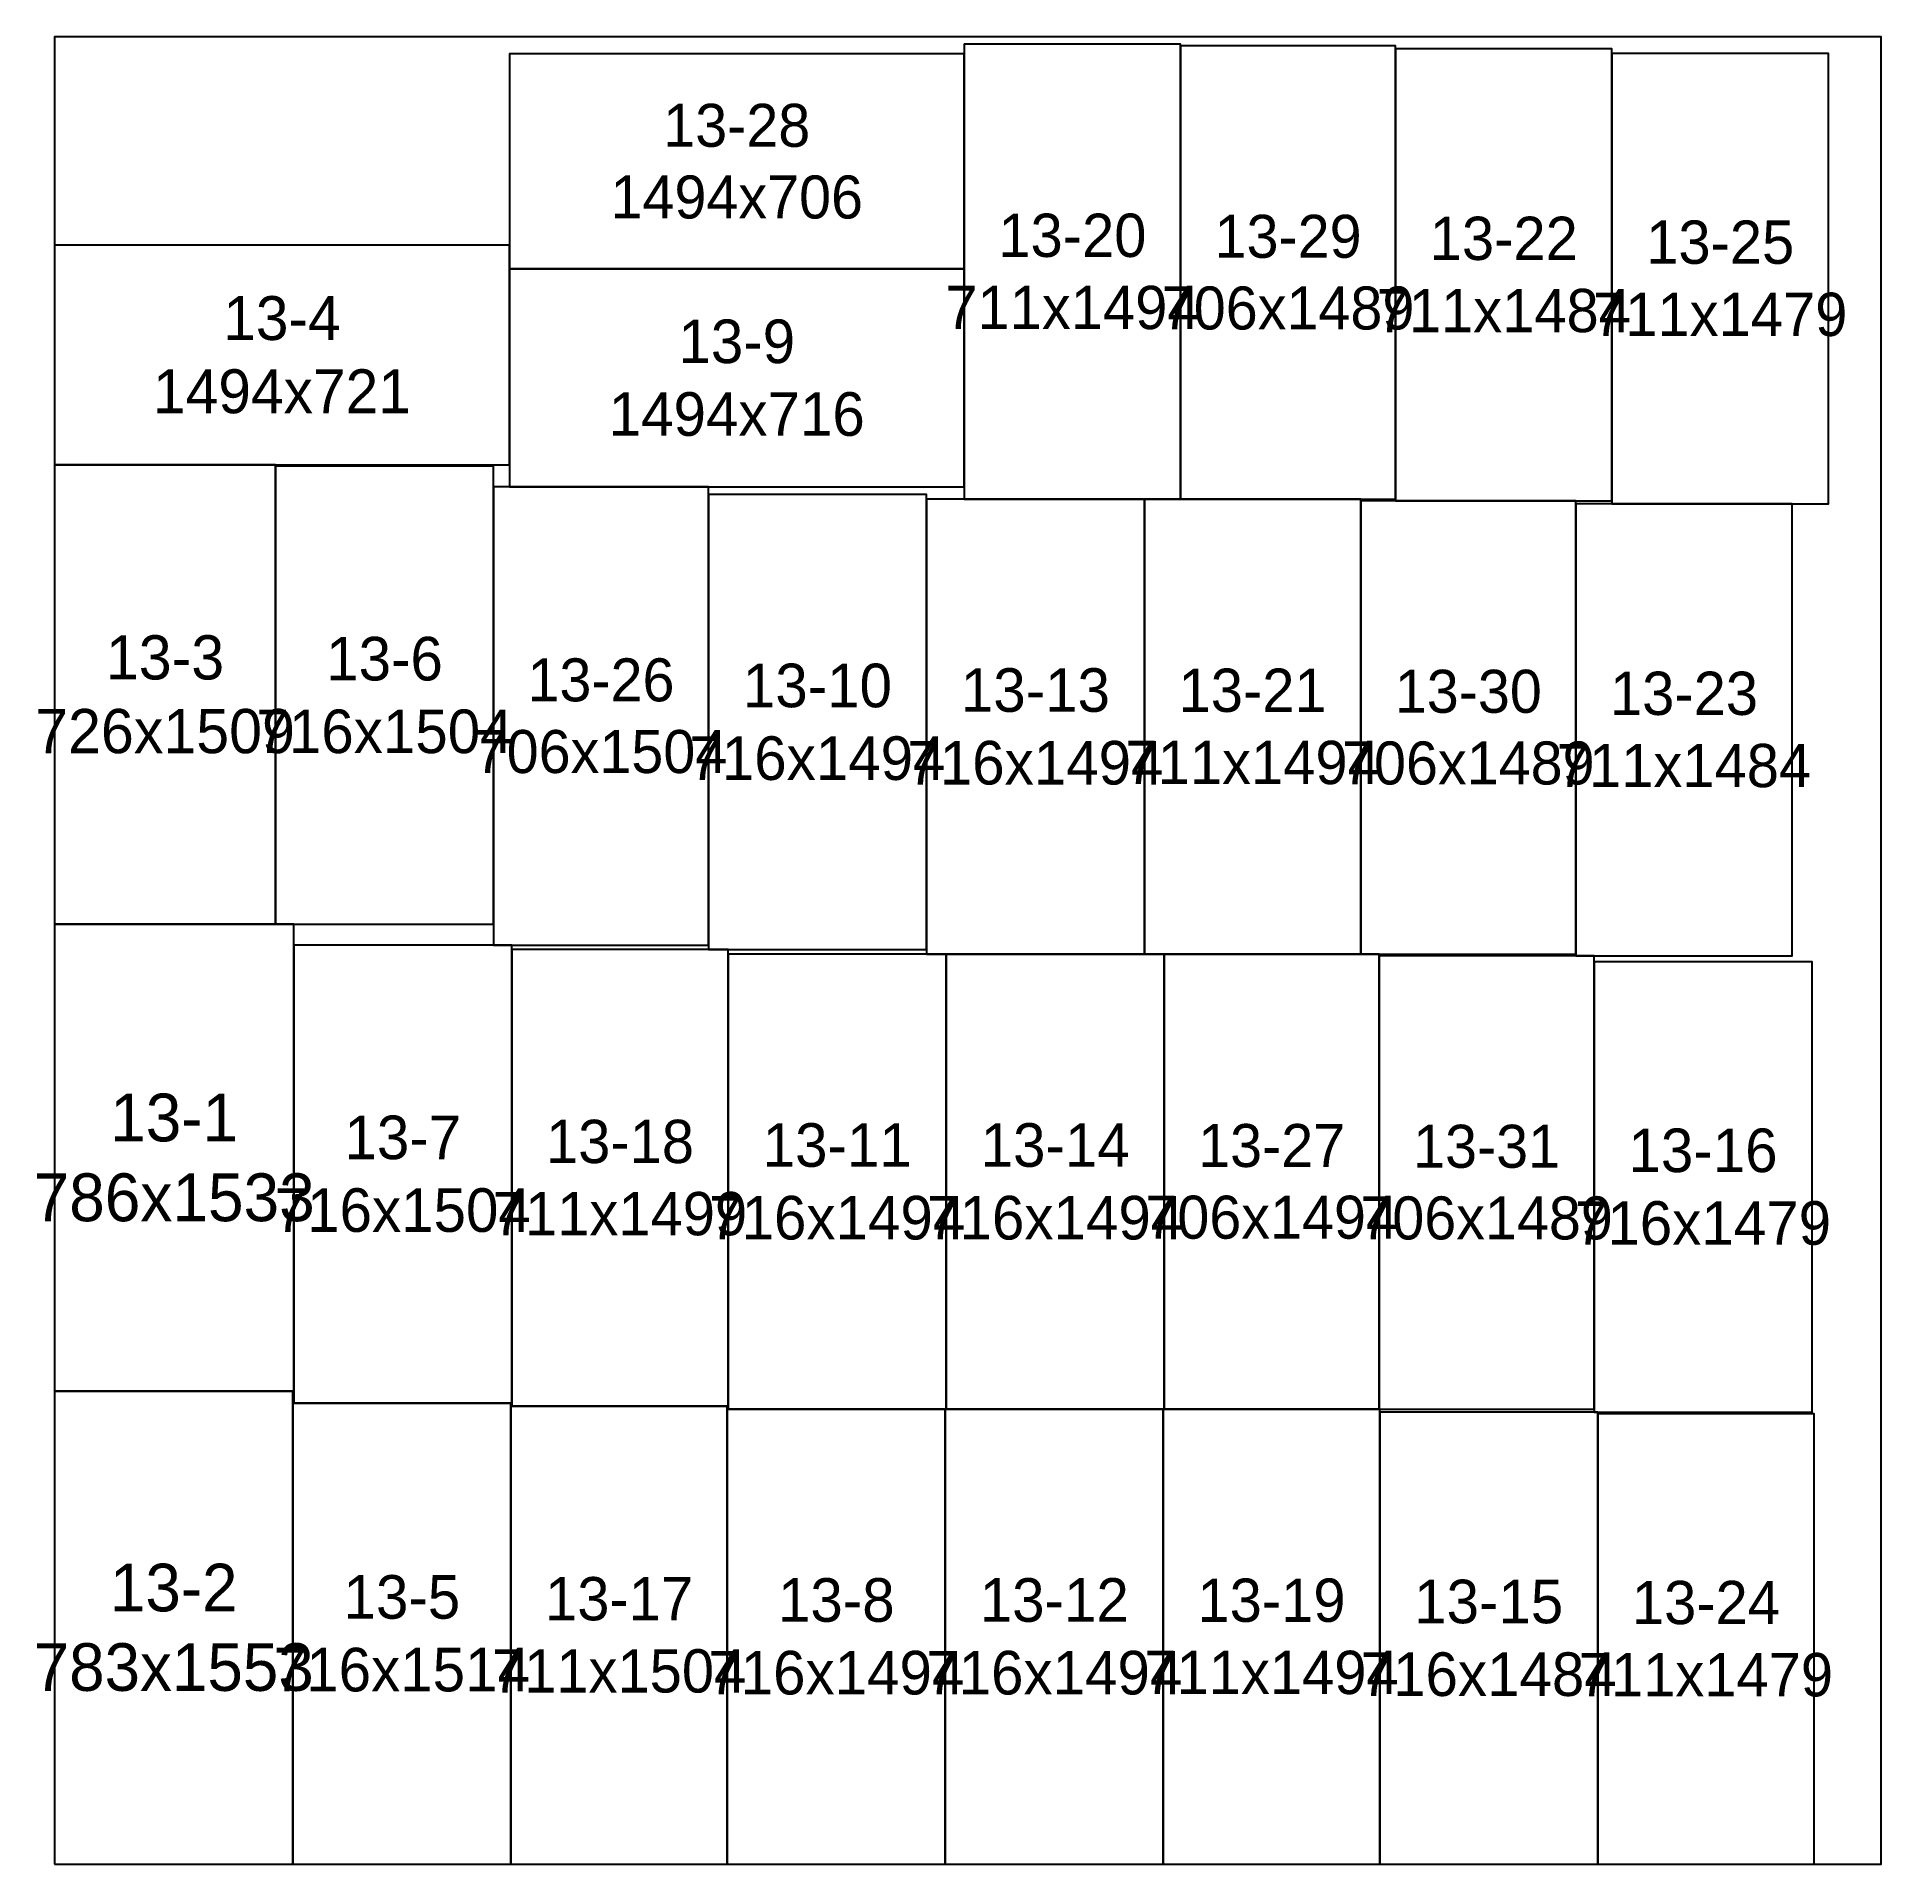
# Model space of a CAD drawing. Header units: millimetres. Extents: x -58 to 6000, y 0 to 6000.
import ezdxf

# ---------------------------------------------------------------- set-up
doc = ezdxf.new("R2010")
doc.units = ezdxf.units.MM
for name, color, linetype in [('GLASS', 3, 'Continuous'), ('SHEET', 1, 'Continuous'), ('TEXT', 7, 'Continuous')]:
    doc.layers.add(name, color=color, linetype=linetype)

msp = doc.modelspace()

# ---------------------------------------------------------------- linework, layer by layer
at = {"layer": 'GLASS', "color": 2}
for points in [[(1494, 5238), (2988, 5238), (2988, 5944), (1494, 5944)], [(2988, 4482), (3699, 4482), (3699, 5976), (2988, 5976)], [(3699, 4482), (4405, 4482), (4405, 5971), (3699, 5971)], [(4405, 4477), (5116, 4477), (5116, 5961), (4405, 5961)], [(5116, 4467), (5827, 4467), (5827, 5946), (5116, 5946)], [(0, 4595), (1494, 4595), (1494, 5316), (0, 5316)], [(1494, 4522), (2988, 4522), (2988, 5238), (1494, 5238)], [(0, 3086), (726, 3086), (726, 4595), (0, 4595)], [(726, 3086), (1442, 3086), (1442, 4590), (726, 4590)], [(1442, 3018), (2148, 3018), (2148, 4522), (1442, 4522)], [(2148, 3003), (2864, 3003), (2864, 4497), (2148, 4497)], [(2864, 2988), (3580, 2988), (3580, 4482), (2864, 4482)], [(3580, 2988), (4291, 2988), (4291, 4482), (3580, 4482)], [(4291, 2988), (4997, 2988), (4997, 4477), (4291, 4477)], [(4997, 2983), (5708, 2983), (5708, 4467), (4997, 4467)], [(0, 1553), (786, 1553), (786, 3086), (0, 3086)], [(786, 1514), (1502, 1514), (1502, 3018), (786, 3018)], [(1502, 1504), (2213, 1504), (2213, 3003), (1502, 3003)], [(2213, 1494), (2929, 1494), (2929, 2988), (2213, 2988)], [(2929, 1494), (3645, 1494), (3645, 2988), (2929, 2988)], [(3645, 1494), (4351, 1494), (4351, 2988), (3645, 2988)], [(4351, 1494), (5057, 1494), (5057, 2983), (4351, 2983)], [(5057, 1484), (5773, 1484), (5773, 2963), (5057, 2963)], [(0, 0), (783, 0), (783, 1553), (0, 1553)], [(783, 0), (1499, 0), (1499, 1514), (783, 1514)], [(1499, 0), (2210, 0), (2210, 1504), (1499, 1504)], [(2210, 0), (2926, 0), (2926, 1494), (2210, 1494)], [(2926, 0), (3642, 0), (3642, 1494), (2926, 1494)], [(3642, 0), (4353, 0), (4353, 1494), (3642, 1494)], [(4353, 0), (5069, 0), (5069, 1484), (4353, 1484)], [(5069, 0), (5780, 0), (5780, 1479), (5069, 1479)]]:
    msp.add_lwpolyline(points, close=True, dxfattribs=at)
at = {"layer": 'SHEET', "color": 1}
msp.add_lwpolyline([(0, 0), (6000, 0), (6000, 6000), (0, 6000), (0, 0)], dxfattribs=at)

# ---------------------------------------------------------------- texts
at = {"layer": 'TEXT', "color": 7, "attachment_point": 5}
for s, insert, char_height, width in [('13-28\\P1494x706', (2241, 5591), 141.2, 1344.6), ('13-20\\P711x1494', (3343.5, 5229), 142.2, 639.9), ('13-29\\P706x1489', (4052, 5226.5), 141.2, 635.4), ('13-22\\P711x1484', (4760.5, 5219), 142.2, 639.9), ('13-25\\P711x1479', (5471.5, 5206.5), 142.2, 639.9), ('13-4\\P1494x721', (747, 4955.5), 144.2, 1344.6), ('13-9\\P1494x716', (2241, 4880), 143.2, 1344.6), ('13-3\\P726x1509', (363, 3840.5), 145.2, 653.4), ('13-6\\P716x1504', (1084, 3838), 143.2, 644.4), ('13-26\\P706x1504', (1795, 3770), 141.2, 635.4), ('13-10\\P716x1494', (2506, 3750), 143.2, 644.4), ('13-13\\P716x1494', (3222, 3735), 143.2, 644.4), ('13-21\\P711x1494', (3935.5, 3735), 142.2, 639.9), ('13-30\\P706x1489', (4644, 3732.5), 141.2, 635.4), ('13-23\\P711x1484', (5352.5, 3725), 142.2, 639.9), ('13-1\\P786x1533', (393, 2319.5), 157.2, 707.4), ('13-7\\P716x1504', (1144, 2266), 143.2, 644.4), ('13-18\\P711x1499', (1857.5, 2253.5), 142.2, 639.9), ('13-11\\P716x1494', (2571, 2241), 143.2, 644.4), ('13-14\\P716x1494', (3287, 2241), 143.2, 644.4), ('13-27\\P706x1494', (3998, 2241), 141.2, 635.4), ('13-31\\P706x1489', (4704, 2238.5), 141.2, 635.4), ('13-16\\P716x1479', (5415, 2223.5), 143.2, 644.4), ('13-2\\P783x1553', (391.5, 776.5), 156.6, 704.7), ('13-5\\P716x1514', (1141, 757), 143.2, 644.4), ('13-17\\P711x1504', (1854.5, 752), 142.2, 639.9), ('13-8\\P716x1494', (2568, 747), 143.2, 644.4), ('13-12\\P716x1494', (3284, 747), 143.2, 644.4), ('13-19\\P711x1494', (3997.5, 747), 142.2, 639.9), ('13-15\\P716x1484', (4711, 742), 143.2, 644.4), ('13-24\\P711x1479', (5424.5, 739.5), 142.2, 639.9)]:
    msp.add_mtext(s, dxfattribs=dict(at, insert=insert, char_height=char_height, width=width))

doc.saveas('drawing.dxf')
